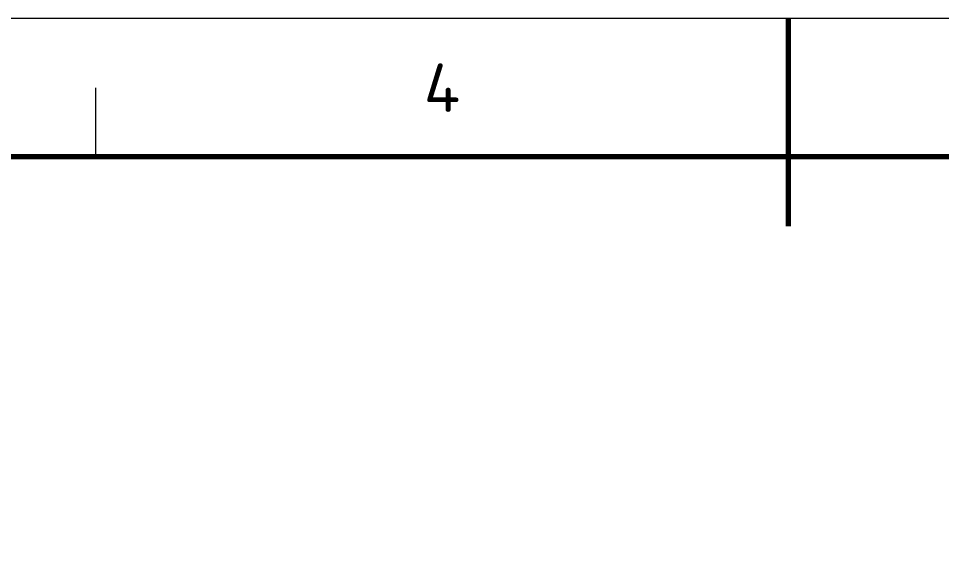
# Model space of a CAD drawing. Header units: millimetres. Extents: x 0 to 2208, y 0 to 420.
# Drawn here: x 154.4 to 221.1, y 257.4 to 297 of the extents above; entities that cross this region are included whole.
import ezdxf
from ezdxf.enums import TextEntityAlignment as Align

# ---------------------------------------------------------------- set-up
doc = ezdxf.new("R2010")
doc.units = ezdxf.units.MM
for name, color, linetype, lineweight in [('06-TEXTO', 7, 'CONTINUOUS', 25), ('07-RECUADRO', 7, 'CONTINUOUS', 70), ('08-FINA', 5, 'CONTINUOUS', 18)]:
    doc.layers.add(name, color=color, linetype=linetype, lineweight=lineweight)
doc.styles.add('ISO3098', font='isocpeur.ttf')

msp = doc.modelspace()

# ---------------------------------------------------------------- linework, layer by layer
at = {"layer": '07-RECUADRO'}
msp.add_line((210, 297), (210, 282), dxfattribs=at)
msp.add_lwpolyline([(25, 10), (410, 10), (410, 287), (25, 287)], close=True, dxfattribs=at)
at = {"layer": '08-FINA'}
msp.add_line((160, 287), (160, 292), dxfattribs=at)
msp.add_lwpolyline([(0, 0), (420, 0), (420, 297), (0, 297)], close=True, dxfattribs=at)

# ---------------------------------------------------------------- texts
at = {"layer": '06-TEXTO', "style": 'ISO3098'}
msp.add_text('4', height=3.5, dxfattribs=at).set_placement((185, 292), align=Align.MIDDLE_CENTER)

doc.saveas('drawing.dxf')
